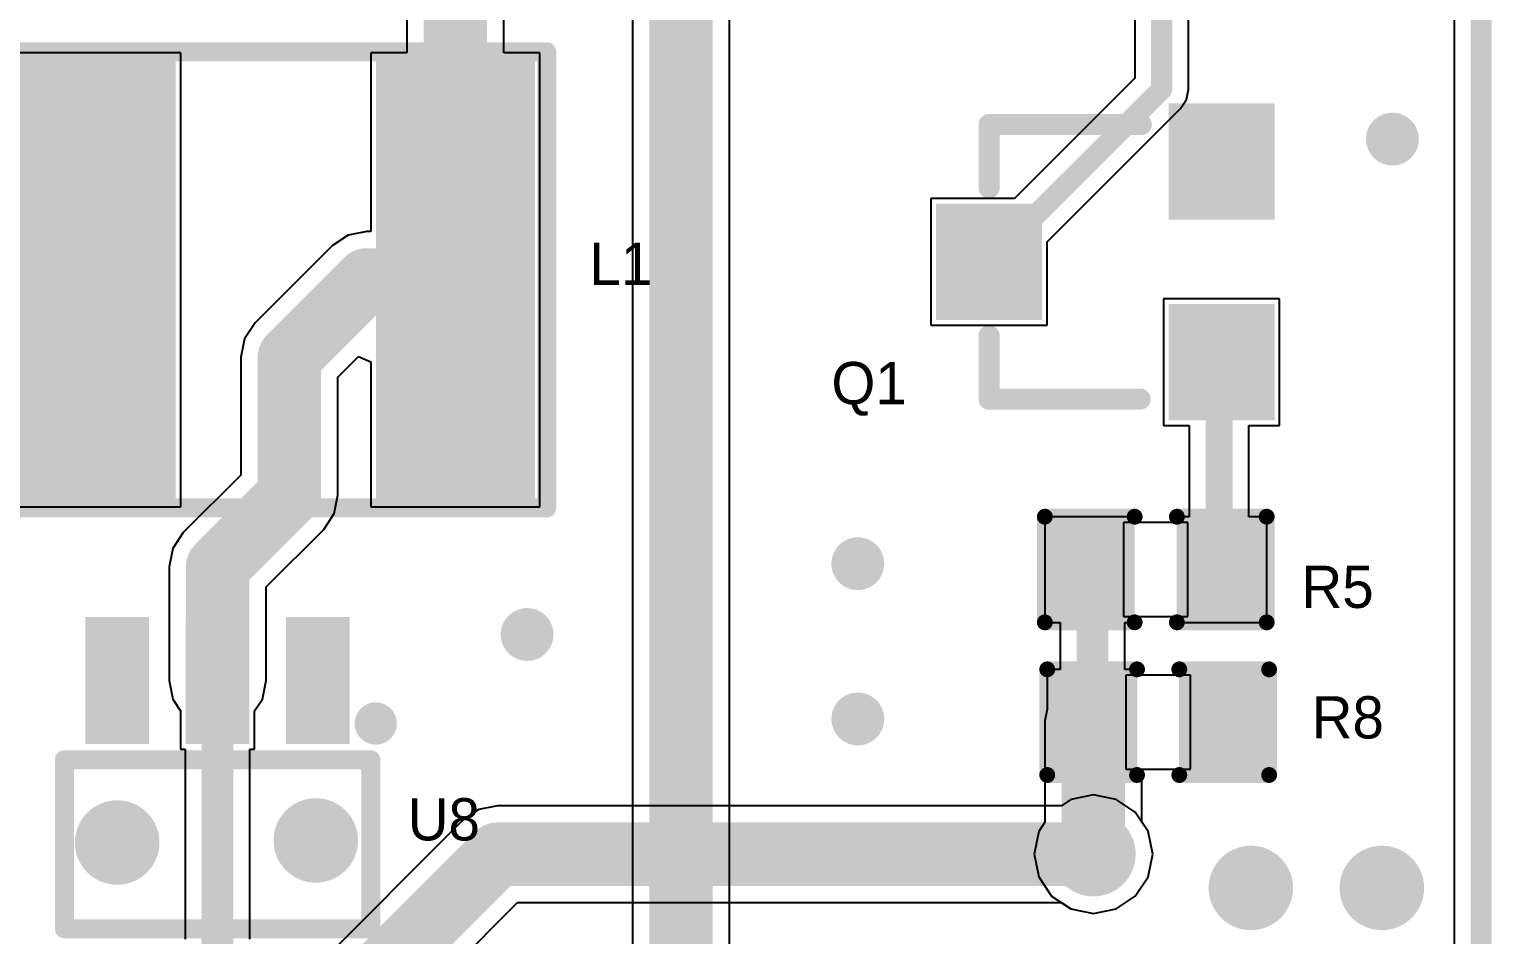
# Model space of a CAD drawing. Extents: x 10.58 to 11.54, y 9.91 to 15.27.
# Drawn here: x 10.876 to 11.421, y 11.416 to 11.753 of the extents above; entities that cross this region are included whole.
import ezdxf

# ---------------------------------------------------------------- set-up
doc = ezdxf.new("R2010")
doc.units = 0
doc.layers.get('0').update_dxf_attribs({"linetype": 'CONTINUOUS'})
for name, color, linetype in [('BOTTOMLAYER', 5, 'CONTINUOUS'), ('KEEPOUTLAYER', 6, 'CONTINUOUS'), ('MULTILAYER', 9, 'CONTINUOUS'), ('TOPLAYER', 1, 'CONTINUOUS'), ('TOPOVERLAY', 2, 'CONTINUOUS'), ('TOPPASTE', 8, 'CONTINUOUS'), ('TOPSOLDER', 216, 'CONTINUOUS'), ('VIAHOLELAYER', 16, 'CONTINUOUS')]:
    doc.layers.add(name, color=color, linetype=linetype)

# ---------------------------------------------------------------- blocks, each defined once
blk = doc.blocks.new('R_0402_49')
at = {"layer": 'TOPLAYER'}
for p, q in [((0.017, 0.0175), (-0.007, 0.0175)), ((-0.007, 0.0175), (-0.007, -0.0175)), ((0.017, -0.0175), (0.017, 0.0175)), ((-0.007, -0.0175), (0.017, -0.0175))]:
    blk.add_line(p, q, dxfattribs=at)
for points in [[(-0.006811, -0.01378), (-0.006811, 0.01378), (-0.030433, -0.01378), (-0.030433, 0.01378)], [(0.040433, -0.01378), (0.040433, 0.01378), (0.016811, -0.01378), (0.016811, 0.01378)]]:
    blk.add_solid(points, dxfattribs=at)
at = {"layer": 'TOPOVERLAY', "const_width": 0.005906}
for points in [[(-0.036339, 0.019685), (-0.002874, 0.019685)], [(-0.036339, -0.019685), (-0.036339, 0.019685)], [(0.012874, 0.019685), (0.046339, 0.019685)], [(0.046339, -0.019685), (0.046339, 0.019685)], [(-0.036339, -0.019685), (-0.002874, -0.019685)], [(0.012874, -0.019685), (0.046339, -0.019685)]]:
    blk.add_lwpolyline(points, dxfattribs=at)
at = {"layer": 'TOPOVERLAY', "const_width": 0.002953}
for points in [[(-0.037815, 0.019685, 1), (-0.034862, 0.019685, 1)], [(-0.037815, 0.019685, 1), (-0.034862, 0.019685, 1)], [(-0.00435, 0.019685, 1), (-0.001398, 0.019685, 1)], [(0.011398, 0.019685, 1), (0.01435, 0.019685, 1)], [(0.044862, 0.019685, 1), (0.047815, 0.019685, 1)], [(0.044862, 0.019685, 1), (0.047815, 0.019685, 1)], [(-0.037815, -0.019685, 1), (-0.034862, -0.019685, 1)], [(-0.037815, -0.019685, 1), (-0.034862, -0.019685, 1)], [(-0.00435, -0.019685, 1), (-0.001398, -0.019685, 1)], [(0.011398, -0.019685, 1), (0.01435, -0.019685, 1)], [(0.044862, -0.019685, 1), (0.047815, -0.019685, 1)], [(0.044862, -0.019685, 1), (0.047815, -0.019685, 1)]]:
    blk.add_lwpolyline(points, format="xyb", close=True, dxfattribs=at)
at = {"layer": 'TOPPASTE'}
for points in [[(-0.006811, -0.01378), (-0.006811, 0.01378), (-0.030433, -0.01378), (-0.030433, 0.01378)], [(0.040433, -0.01378), (0.040433, 0.01378), (0.016811, -0.01378), (0.016811, 0.01378)]]:
    blk.add_solid(points, dxfattribs=at)
at = {"layer": 'TOPSOLDER'}
for points in [[(-0.002811, -0.01778), (-0.002811, 0.01778), (-0.034433, -0.01778), (-0.034433, 0.01778)], [(0.044433, -0.01778), (0.044433, 0.01778), (0.012811, -0.01778), (0.012811, 0.01778)]]:
    blk.add_solid(points, dxfattribs=at)
blk = doc.blocks.new('R_0402_51')
at = {"layer": 'TOPLAYER'}
for p, q in [((0.017, 0.0175), (-0.007, 0.0175)), ((-0.007, 0.0175), (-0.007, -0.0175)), ((0.017, -0.0175), (0.017, 0.0175)), ((-0.007, -0.0175), (0.017, -0.0175))]:
    blk.add_line(p, q, dxfattribs=at)
for points in [[(-0.006811, -0.01378), (-0.006811, 0.01378), (-0.030433, -0.01378), (-0.030433, 0.01378)], [(0.040433, -0.01378), (0.040433, 0.01378), (0.016811, -0.01378), (0.016811, 0.01378)]]:
    blk.add_solid(points, dxfattribs=at)
at = {"layer": 'TOPOVERLAY', "const_width": 0.005906}
for points in [[(-0.036339, 0.019685), (-0.002874, 0.019685)], [(-0.036339, -0.019685), (-0.036339, 0.019685)], [(0.012874, 0.019685), (0.046339, 0.019685)], [(0.046339, -0.019685), (0.046339, 0.019685)], [(-0.036339, -0.019685), (-0.002874, -0.019685)], [(0.012874, -0.019685), (0.046339, -0.019685)]]:
    blk.add_lwpolyline(points, dxfattribs=at)
at = {"layer": 'TOPOVERLAY', "const_width": 0.002953}
for points in [[(-0.037815, 0.019685, 1), (-0.034862, 0.019685, 1)], [(-0.037815, 0.019685, 1), (-0.034862, 0.019685, 1)], [(-0.00435, 0.019685, 1), (-0.001398, 0.019685, 1)], [(0.011398, 0.019685, 1), (0.01435, 0.019685, 1)], [(0.044862, 0.019685, 1), (0.047815, 0.019685, 1)], [(0.044862, 0.019685, 1), (0.047815, 0.019685, 1)], [(-0.037815, -0.019685, 1), (-0.034862, -0.019685, 1)], [(-0.037815, -0.019685, 1), (-0.034862, -0.019685, 1)], [(-0.00435, -0.019685, 1), (-0.001398, -0.019685, 1)], [(0.011398, -0.019685, 1), (0.01435, -0.019685, 1)], [(0.044862, -0.019685, 1), (0.047815, -0.019685, 1)], [(0.044862, -0.019685, 1), (0.047815, -0.019685, 1)]]:
    blk.add_lwpolyline(points, format="xyb", close=True, dxfattribs=at)
at = {"layer": 'TOPPASTE'}
for points in [[(-0.006811, -0.01378), (-0.006811, 0.01378), (-0.030433, -0.01378), (-0.030433, 0.01378)], [(0.040433, -0.01378), (0.040433, 0.01378), (0.016811, -0.01378), (0.016811, 0.01378)]]:
    blk.add_solid(points, dxfattribs=at)
at = {"layer": 'TOPSOLDER'}
for points in [[(-0.002811, -0.01778), (-0.002811, 0.01778), (-0.034433, -0.01778), (-0.034433, 0.01778)], [(0.044433, -0.01778), (0.044433, 0.01778), (0.012811, -0.01778), (0.012811, 0.01778)]]:
    blk.add_solid(points, dxfattribs=at)
blk = doc.blocks.new('SOT_23_56')
at = {"layer": 'TOPLAYER'}
for points in [[(-0.017716, -0.015748), (0.017716, -0.015748), (-0.017716, 0.015748), (0.017716, 0.015748)], [(-0.055118, -0.102362), (-0.019685, -0.102362), (-0.055118, -0.070866), (-0.019685, -0.070866)], [(0.019686, -0.102362), (0.055119, -0.102362), (0.019686, -0.070866), (0.055119, -0.070866)]]:
    blk.add_solid(points, dxfattribs=at)
at = {"layer": 'TOPOVERLAY', "const_width": 0.003937}
for points in [[(-0.05315, 0, 1), (-0.049213, 0, 1)], [(-0.05315, 0, 1), (-0.049213, 0, 1)], [(-0.029528, 0, 1), (-0.025591, 0, 1)], [(0.025591, 0, 1), (0.029528, 0, 1)], [(0.049213, 0, 1), (0.05315, 0, 1)], [(0.049213, 0, 1), (0.05315, 0, 1)], [(-0.05315, -0.056299, 1), (-0.049213, -0.056299, 1)], [(0.049213, -0.056693, 1), (0.05315, -0.056693, 1)]]:
    blk.add_lwpolyline(points, format="xyb", close=True, dxfattribs=at)
at = {"layer": 'TOPOVERLAY', "const_width": 0.007874}
for points in [[(-0.051181, 0), (-0.027559, 0)], [(-0.051181, 0), (-0.051181, -0.056299)], [(0.027559, 0), (0.051181, 0)], [(0.051181, 0), (0.051181, -0.056693)]]:
    blk.add_lwpolyline(points, dxfattribs=at)
at = {"layer": 'TOPPASTE'}
for points in [[(-0.017716, -0.015748), (0.017716, -0.015748), (-0.017716, 0.015748), (0.017716, 0.015748)], [(-0.055118, -0.102362), (-0.019685, -0.102362), (-0.055118, -0.070866), (-0.019685, -0.070866)], [(0.019686, -0.102362), (0.055119, -0.102362), (0.019686, -0.070866), (0.055119, -0.070866)]]:
    blk.add_solid(points, dxfattribs=at)
at = {"layer": 'TOPSOLDER'}
for points in [[(-0.021716, -0.019748), (0.021716, -0.019748), (-0.021716, 0.019748), (0.021716, 0.019748)], [(-0.059118, -0.106362), (-0.015685, -0.106362), (-0.059118, -0.066866), (-0.015685, -0.066866)], [(0.015686, -0.106362), (0.059118, -0.106362), (0.015686, -0.066866), (0.059118, -0.066866)]]:
    blk.add_solid(points, dxfattribs=at)
blk = doc.blocks.new('L_SMD_60')
at = {"layer": 'TOPLAYER'}
for points in [[(-0.092835, -0.07811), (-0.041654, -0.07811), (-0.092835, 0.07937), (-0.041654, 0.07937)], [(0.041024, -0.07811), (0.092205, -0.07811), (0.041024, 0.07937), (0.092205, 0.07937)]]:
    blk.add_solid(points, dxfattribs=at)
at = {"layer": 'TOPOVERLAY', "const_width": 0.007087}
for points in [[(0.10063, 0.08563), (-0.10126, 0.08563)], [(-0.10126, 0.08563), (-0.10126, -0.08437)], [(0.10063, 0.08563), (0.10063, -0.08437)], [(0.10063, -0.08437), (-0.10126, -0.08437)]]:
    blk.add_lwpolyline(points, dxfattribs=at)
at = {"layer": 'TOPOVERLAY', "const_width": 0.003543}
for points in [[(-0.103031, 0.08563, 1), (-0.099488, 0.08563, 1)], [(-0.103031, 0.08563, 1), (-0.099488, 0.08563, 1)], [(0.098858, 0.08563, 1), (0.102402, 0.08563, 1)], [(0.098858, 0.08563, 1), (0.102402, 0.08563, 1)], [(-0.103031, -0.08437, 1), (-0.099488, -0.08437, 1)], [(-0.103031, -0.08437, 1), (-0.099488, -0.08437, 1)], [(0.098858, -0.08437, 1), (0.102402, -0.08437, 1)], [(0.098858, -0.08437, 1), (0.102402, -0.08437, 1)]]:
    blk.add_lwpolyline(points, format="xyb", close=True, dxfattribs=at)
at = {"layer": 'TOPPASTE'}
for points in [[(-0.092835, -0.07811), (-0.041654, -0.07811), (-0.092835, 0.07937), (-0.041654, 0.07937)], [(0.041024, -0.07811), (0.092205, -0.07811), (0.041024, 0.07937), (0.092205, 0.07937)]]:
    blk.add_solid(points, dxfattribs=at)
at = {"layer": 'TOPSOLDER'}
for points in [[(-0.096835, -0.08211), (-0.037653, -0.08211), (-0.096835, 0.08337), (-0.037653, 0.08337)], [(0.037024, -0.08211), (0.096205, -0.08211), (0.037024, 0.08337), (0.096205, 0.08337)]]:
    blk.add_solid(points, dxfattribs=at)
blk = doc.blocks.new('SOT_23_6L_84')
at = {"layer": 'TOPLAYER'}
for points in [[(-0.045276, 0.080709), (-0.045276, 0.041339), (-0.029528, 0.080709), (-0.029528, 0.041339)], [(-0.007874, 0.080709), (-0.007874, 0.041339), (0.007874, 0.080709), (0.007874, 0.041339)], [(0.029528, 0.080709), (0.029528, 0.041339), (0.045276, 0.080709), (0.045276, 0.041339)], [(-0.045276, -0.041339), (-0.045276, -0.080709), (-0.029528, -0.041339), (-0.029528, -0.080709)], [(-0.007874, -0.041339), (-0.007874, -0.080709), (0.007874, -0.041339), (0.007874, -0.080709)], [(0.029528, -0.041339), (0.029528, -0.080709), (0.045276, -0.041339), (0.045276, -0.080709)]]:
    blk.add_solid(points, dxfattribs=at)
at = {"layer": 'TOPOVERLAY', "const_width": 0.007087}
for points in [[(-0.057087, 0.031496), (-0.057087, -0.031496)], [(0.057087, 0.031496), (-0.057087, 0.031496)], [(0.057087, 0.031496), (0.057087, -0.031496)], [(0.057087, -0.031496), (-0.057087, -0.031496)]]:
    blk.add_lwpolyline(points, dxfattribs=at)
at = {"layer": 'TOPOVERLAY'}
for points, const_width in [([(-0.058858, 0.031496, 1), (-0.055315, 0.031496, 1)], 0.003543), ([(-0.058858, 0.031496, 1), (-0.055315, 0.031496, 1)], 0.003543), ([(0.055315, 0.031496, 1), (0.058858, 0.031496, 1)], 0.003543), ([(0.055315, 0.031496, 1), (0.058858, 0.031496, 1)], 0.003543), ([(-0.058858, -0.031496, 1), (-0.055315, -0.031496, 1)], 0.003543), ([(-0.058858, -0.031496, 1), (-0.055315, -0.031496, 1)], 0.003543), ([(0.055315, -0.031496, 1), (0.058858, -0.031496, 1)], 0.003543), ([(0.055315, -0.031496, 1), (0.058858, -0.031496, 1)], 0.003543), ([(-0.055, -0.045, 1), (-0.062874, -0.045, 1)], 0.007874), ([(-0.064842, -0.045, 1), (-0.060906, -0.045, 1)], 0.003937), ([(-0.056968, -0.045, 1), (-0.053032, -0.045, 1)], 0.003937)]:
    blk.add_lwpolyline(points, format="xyb", close=True, dxfattribs=dict(at, const_width=const_width))
at = {"layer": 'TOPPASTE'}
for points in [[(-0.045276, 0.080709), (-0.045276, 0.041339), (-0.029528, 0.080709), (-0.029528, 0.041339)], [(-0.007874, 0.080709), (-0.007874, 0.041339), (0.007874, 0.080709), (0.007874, 0.041339)], [(0.029528, 0.080709), (0.029528, 0.041339), (0.045276, 0.080709), (0.045276, 0.041339)], [(-0.045276, -0.041339), (-0.045276, -0.080709), (-0.029528, -0.041339), (-0.029528, -0.080709)], [(-0.007874, -0.041339), (-0.007874, -0.080709), (0.007874, -0.041339), (0.007874, -0.080709)], [(0.029528, -0.041339), (0.029528, -0.080709), (0.045276, -0.041339), (0.045276, -0.080709)]]:
    blk.add_solid(points, dxfattribs=at)
at = {"layer": 'TOPSOLDER'}
for points in [[(-0.049276, 0.084709), (-0.049276, 0.037339), (-0.025528, 0.084709), (-0.025528, 0.037339)], [(-0.011874, 0.084709), (-0.011874, 0.037339), (0.011874, 0.084709), (0.011874, 0.037339)], [(0.025528, 0.084709), (0.025528, 0.037339), (0.049276, 0.084709), (0.049276, 0.037339)], [(-0.049276, -0.037339), (-0.049276, -0.084709), (-0.025528, -0.037339), (-0.025528, -0.084709)], [(-0.011874, -0.037339), (-0.011874, -0.084709), (0.011874, -0.037339), (0.011874, -0.084709)], [(0.025528, -0.037339), (0.025528, -0.084709), (0.049276, -0.037339), (0.049276, -0.084709)]]:
    blk.add_solid(points, dxfattribs=at)

msp = doc.modelspace()

# ---------------------------------------------------------------- linework, layer by layer
at = {"layer": 'BOTTOMLAYER'}
for p, q in [((11.406985, 12.641469), (11.406985, 10.706622)), ((11.264083, 11.466199), (11.260591, 11.463865)), ((11.272532, 11.467879), (11.264083, 11.466199)), ((11.280981, 11.466199), (11.272532, 11.467879)), ((11.288143, 11.461413), (11.280981, 11.466199)), ((11.043572, 11.46249), (11.037712, 11.458574)), ((11.050485, 11.463865), (11.043572, 11.46249)), ((11.260591, 11.463865), (11.050485, 11.463865)), ((11.292929, 11.45425), (11.288143, 11.461413)), ((11.037712, 11.458574), (10.970389, 11.391251)), ((11.29461, 11.445801), (11.292929, 11.45425)), ((11.292929, 11.437353), (11.29461, 11.445801)), ((11.288143, 11.43019), (11.292929, 11.437353)), ((11.280981, 11.425404), (11.288143, 11.43019)), ((11.001226, 11.370996), (11.057967, 11.427738)), ((11.057967, 11.427738), (11.260591, 11.427738)), ((11.260591, 11.427738), (11.264083, 11.425404)), ((11.264083, 11.425404), (11.272532, 11.423724)), ((11.272532, 11.423724), (11.280981, 11.425404))]:
    msp.add_line(p, q, dxfattribs=at)
for points, const_width in [([(11.379028, 11.712337, 1), (11.388871, 11.712337, 1)], 0.009843), ([(11.179816, 11.554069, 1), (11.189658, 11.554069, 1)], 0.009843), ([(11.056587, 11.527691, 1), (11.06643, 11.527691, 1)], 0.009843), ([(11.179816, 11.496195, 1), (11.189658, 11.496195, 1)], 0.009843), ([(10.974894, 11.450919, 1), (10.990642, 11.450919, 1)], 0.015748), ([(10.900878, 11.450132, 1), (10.916626, 11.450132, 1)], 0.015748), ([(11.264658, 11.445801, 1), (11.280406, 11.445801, 1)], 0.015748), ([(11.044579, 11.445801, 1), (11.05639, 11.445801, 1)], 0.011811), ([(11.044579, 11.445801, 1), (11.05639, 11.445801, 1)], 0.011811), ([(11.258755, 11.445801, 1), (11.270566, 11.445801, 1)], 0.011811), ([(11.266626, 11.445801, 1), (11.278438, 11.445801, 1)], 0.011811), ([(11.266626, 11.445801, 1), (11.278438, 11.445801, 1)], 0.011811), ([(11.323319, 11.433203, 1), (11.339067, 11.433203, 1)], 0.015748), ([(11.372138, 11.433203, 1), (11.387886, 11.433203, 1)], 0.015748)]:
    msp.add_lwpolyline(points, format="xyb", close=True, dxfattribs=dict(at, const_width=const_width))
at = {"layer": 'BOTTOMLAYER', "const_width": 0.023622}
for points in [[(10.983162, 11.378478), (11.050485, 11.445801)], [(11.050485, 11.445801), (11.272532, 11.445801)], [(11.26466, 11.445801), (11.272532, 11.445801)]]:
    msp.add_lwpolyline(points, dxfattribs=at)
at = {"layer": 'KEEPOUTLAYER', "const_width": 0.007874}
msp.add_lwpolyline([(11.417021, 10.696586), (11.417021, 12.641469)], dxfattribs=at)
at = {"layer": 'MULTILAYER'}
for points, const_width in [([(11.379028, 11.712337, 1), (11.388871, 11.712337, 1)], 0.009843), ([(11.179816, 11.554069, 1), (11.189658, 11.554069, 1)], 0.009843), ([(11.056587, 11.527691, 1), (11.06643, 11.527691, 1)], 0.009843), ([(11.179816, 11.496195, 1), (11.189658, 11.496195, 1)], 0.009843), ([(10.974894, 11.450919, 1), (10.990642, 11.450919, 1)], 0.015748), ([(10.900878, 11.450132, 1), (10.916626, 11.450132, 1)], 0.015748), ([(11.264658, 11.445801, 1), (11.280406, 11.445801, 1)], 0.015748), ([(11.323319, 11.433203, 1), (11.339067, 11.433203, 1)], 0.015748), ([(11.372138, 11.433203, 1), (11.387886, 11.433203, 1)], 0.015748)]:
    msp.add_lwpolyline(points, format="xyb", close=True, dxfattribs=dict(at, const_width=const_width))
at = {"layer": 'TOPLAYER'}
for p, q in [((11.406985, 11.821525), (11.406985, 10.706622)), ((11.052866, 11.744516), (11.052866, 11.805578)), ((11.016739, 11.798096), (11.016739, 11.744516)), ((11.100817, 11.793495), (11.100817, 11.064601)), ((11.136944, 11.22743), (11.136944, 11.793495)), ((11.287902, 11.761116), (11.287902, 11.735035)), ((11.307972, 11.730879), (11.307972, 11.761116)), ((10.932441, 11.744516), (10.869449, 11.744516)), ((10.932441, 11.575225), (10.932441, 11.744516)), ((11.016739, 11.744516), (11.003307, 11.744516)), ((11.003307, 11.744516), (11.003307, 11.677934)), ((11.066299, 11.744516), (11.052866, 11.744516)), ((11.066299, 11.575225), (11.066299, 11.744516)), ((11.287902, 11.735035), (11.243089, 11.690223)), ((11.307335, 11.727675), (11.307972, 11.730879)), ((11.255312, 11.674062), (11.305033, 11.723783)), ((11.305033, 11.723783), (11.307208, 11.727038)), ((11.307208, 11.727038), (11.307335, 11.727675)), ((11.243089, 11.690223), (11.212005, 11.690223)), ((11.212005, 11.690223), (11.212005, 11.642979)), ((10.994857, 11.676559), (10.988997, 11.672644)), ((11.00177, 11.677934), (10.994857, 11.676559)), ((11.003307, 11.677934), (11.00177, 11.677934)), ((11.255312, 11.642979), (11.255312, 11.674062)), ((10.988997, 11.672644), (10.960153, 11.6438)), ((11.341926, 11.652821), (11.298619, 11.652821)), ((11.298619, 11.652821), (11.298619, 11.605577)), ((11.341926, 11.605577), (11.341926, 11.652821)), ((10.960153, 11.6438), (10.956237, 11.637939)), ((11.212005, 11.642979), (11.255312, 11.642979)), ((10.956237, 11.637939), (10.954862, 11.631027)), ((10.954862, 11.631027), (10.954862, 11.587132)), ((10.990989, 11.623544), (10.998687, 11.631243)), ((10.998687, 11.631243), (11.003307, 11.629329)), ((11.003307, 11.629329), (11.003307, 11.575225)), ((10.990989, 11.57965), (10.990989, 11.623544)), ((11.298619, 11.605577), (11.308262, 11.605577)), ((11.308262, 11.605577), (11.308262, 11.571586)), ((11.3305, 11.571586), (11.3305, 11.605577)), ((11.3305, 11.605577), (11.341926, 11.605577)), ((10.954862, 11.587132), (10.933386, 11.565656)), ((10.869449, 11.575225), (10.932441, 11.575225)), ((10.989614, 11.572738), (10.990989, 11.57965)), ((10.990989, 11.57965), (10.990989, 11.57965)), ((10.990989, 11.57965), (10.990989, 11.57965)), ((10.990989, 11.57965), (10.990989, 11.57965)), ((11.003307, 11.575225), (11.066299, 11.575225)), ((10.985699, 11.566877), (10.989614, 11.572738)), ((11.289853, 11.571586), (11.25442, 11.571586)), ((11.25442, 11.571586), (11.25442, 11.532216)), ((11.289853, 11.569401), (11.289853, 11.571586)), ((11.308262, 11.571586), (11.301664, 11.571586)), ((11.301664, 11.571586), (11.301664, 11.569401)), ((11.337097, 11.571586), (11.3305, 11.571586)), ((11.337097, 11.532216), (11.337097, 11.571586)), ((10.933386, 11.565656), (10.92947, 11.559796)), ((10.964222, 11.545401), (10.985699, 11.566877)), ((11.301664, 11.569401), (11.289853, 11.569401)), ((10.92947, 11.559796), (10.928095, 11.552883)), ((10.928095, 11.552883), (10.928095, 11.510524)), ((10.964222, 11.510524), (10.964222, 11.545401)), ((11.25442, 11.532216), (11.260094, 11.532216)), ((11.260094, 11.532216), (11.260094, 11.514686)), ((11.284179, 11.514686), (11.284179, 11.532216)), ((11.284179, 11.532216), (11.289853, 11.532216)), ((11.289853, 11.532216), (11.289853, 11.534401)), ((11.289853, 11.534401), (11.301664, 11.534401)), ((11.301664, 11.534401), (11.301664, 11.532216)), ((11.301664, 11.532216), (11.337097, 11.532216)), ((10.928095, 11.510524), (10.92947, 11.503612)), ((10.962847, 11.503612), (10.964222, 11.510524)), ((11.260094, 11.514686), (11.25532, 11.514686)), ((11.25532, 11.514686), (11.25532, 11.499788)), ((11.290753, 11.514686), (11.284179, 11.514686)), ((11.290753, 11.512501), (11.290753, 11.514686)), ((11.308659, 11.512501), (11.290753, 11.512501)), ((11.308659, 11.477501), (11.308659, 11.512501)), ((10.92947, 11.503612), (10.932379, 11.499258)), ((10.932379, 11.499258), (10.932379, 11.484934)), ((10.959938, 11.499258), (10.962847, 11.503612)), ((10.959938, 11.484934), (10.959938, 11.499258)), ((11.25532, 11.499788), (11.254468, 11.495505)), ((11.254468, 11.495505), (11.254468, 11.457743)), ((10.932379, 11.484934), (10.934116, 11.484934)), ((10.934116, 11.484934), (10.934116, 11.414067)), ((10.958201, 11.414067), (10.958201, 11.484934)), ((10.958201, 11.484934), (10.959938, 11.484934)), ((11.290753, 11.475316), (11.290753, 11.477501)), ((11.290753, 11.477501), (11.308659, 11.477501)), ((11.290596, 11.457743), (11.290596, 11.475316)), ((11.290596, 11.475316), (11.290753, 11.475316)), ((11.254468, 11.457743), (11.252135, 11.45425)), ((11.292929, 11.45425), (11.290596, 11.457743)), ((11.252135, 11.45425), (11.250454, 11.445801)), ((11.29461, 11.445801), (11.292929, 11.45425)), ((11.250454, 11.445801), (11.252135, 11.437353)), ((11.292929, 11.437353), (11.29461, 11.445801)), ((11.252135, 11.437353), (11.256921, 11.43019)), ((11.288143, 11.43019), (11.292929, 11.437353)), ((11.256921, 11.43019), (11.264083, 11.425404)), ((11.280981, 11.425404), (11.288143, 11.43019)), ((11.264083, 11.425404), (11.272532, 11.423724)), ((11.272532, 11.423724), (11.280981, 11.425404))]:
    msp.add_line(p, q, dxfattribs=at)
for points, const_width in [([(11.118881, 11.047101), (11.118881, 11.845479)], 0.023622), ([(11.034803, 11.659871), (11.034803, 11.805578)], 0.023622), ([(11.297937, 11.730879), (11.297937, 11.780801)], 0.007874), ([(11.233659, 11.666601), (11.297937, 11.730879)], 0.007874), ([(10.848123, 11.640173), (10.86782, 11.659871)], 0.023622), ([(10.86782, 11.659871), (10.900945, 11.659871)], 0.023622), ([(10.972926, 11.631027), (11.00177, 11.659871)], 0.023622), ([(11.00177, 11.659871), (11.034803, 11.659871)], 0.023622), ([(10.972926, 11.57965), (10.972926, 11.631027)], 0.023622), ([(11.319381, 11.551901), (11.319381, 11.628307)], 0.01), ([(10.946159, 11.552883), (10.972926, 11.57965)], 0.023622), ([(10.946159, 11.510524), (10.946159, 11.552883)], 0.023622), ([(11.272137, 11.495901), (11.272137, 11.551901)], 0.011811), ([(10.946159, 11.388477), (10.946159, 11.510524)], 0.011811), ([(11.272532, 11.445801), (11.272532, 11.495505)], 0.023622)]:
    msp.add_lwpolyline(points, dxfattribs=dict(at, const_width=const_width))
for points, const_width in [([(11.295968, 11.730879, 1), (11.299905, 11.730879, 1)], 0.003937), ([(11.295968, 11.730879, 1), (11.299905, 11.730879, 1)], 0.003937), ([(11.379028, 11.712337, 1), (11.388871, 11.712337, 1)], 0.009843), ([(10.861915, 11.659871, 1), (10.873726, 11.659871, 1)], 0.011811), ([(10.861915, 11.659871, 1), (10.873726, 11.659871, 1)], 0.011811), ([(10.895039, 11.659871, 1), (10.90685, 11.659871, 1)], 0.011811), ([(10.995864, 11.659871, 1), (11.007675, 11.659871, 1)], 0.011811), ([(10.995864, 11.659871, 1), (11.007675, 11.659871, 1)], 0.011811), ([(11.028897, 11.659871, 1), (11.040708, 11.659871, 1)], 0.011811), ([(11.028897, 11.659871, 1), (11.040708, 11.659871, 1)], 0.011811), ([(11.23169, 11.666601, 1), (11.235627, 11.666601, 1)], 0.003937), ([(10.96702, 11.631027, 1), (10.978831, 11.631027, 1)], 0.011811), ([(10.96702, 11.631027, 1), (10.978831, 11.631027, 1)], 0.011811), ([(11.316881, 11.628307, 1), (11.321881, 11.628307, 1)], 0.005), ([(10.96702, 11.57965, 1), (10.978831, 11.57965, 1)], 0.011811), ([(10.96702, 11.57965, 1), (10.978831, 11.57965, 1)], 0.011811), ([(10.940253, 11.552883, 1), (10.952064, 11.552883, 1)], 0.011811), ([(10.940253, 11.552883, 1), (10.952064, 11.552883, 1)], 0.011811), ([(11.179816, 11.554069, 1), (11.189658, 11.554069, 1)], 0.009843), ([(11.269184, 11.551901, 1), (11.275089, 11.551901, 1)], 0.005906), ([(11.316881, 11.551901, 1), (11.321881, 11.551901, 1)], 0.005), ([(11.056587, 11.527691, 1), (11.06643, 11.527691, 1)], 0.009843), ([(10.940253, 11.510524, 1), (10.952064, 11.510524, 1)], 0.011811), ([(10.943206, 11.510524, 1), (10.949112, 11.510524, 1)], 0.005906), ([(11.179816, 11.496195, 1), (11.189658, 11.496195, 1)], 0.009843), ([(11.266626, 11.495505, 1), (11.278438, 11.495505, 1)], 0.011811), ([(11.269184, 11.495901, 1), (11.275089, 11.495901, 1)], 0.005906), ([(10.974894, 11.450919, 1), (10.990642, 11.450919, 1)], 0.015748), ([(10.900878, 11.450132, 1), (10.916626, 11.450132, 1)], 0.015748), ([(11.264658, 11.445801, 1), (11.280406, 11.445801, 1)], 0.015748), ([(11.266626, 11.445801, 1), (11.278438, 11.445801, 1)], 0.011811), ([(11.323319, 11.433203, 1), (11.339067, 11.433203, 1)], 0.015748), ([(11.372138, 11.433203, 1), (11.387886, 11.433203, 1)], 0.015748)]:
    msp.add_lwpolyline(points, format="xyb", close=True, dxfattribs=dict(at, const_width=const_width))
at = {"layer": 'VIAHOLELAYER'}
for points, const_width in [([(11.380997, 11.712337, 1), (11.386902, 11.712337, 1)], 0.005906), ([(11.181784, 11.554069, 1), (11.187689, 11.554069, 1)], 0.005906), ([(11.058556, 11.527691, 1), (11.064461, 11.527691, 1)], 0.005906), ([(11.181784, 11.496195, 1), (11.187689, 11.496195, 1)], 0.005906), ([(10.902847, 11.450132, 1), (10.914658, 11.450132, 1)], 0.011811), ([(10.976863, 11.450919, 1), (10.988674, 11.450919, 1)], 0.011811), ([(11.266626, 11.445801, 1), (11.278438, 11.445801, 1)], 0.011811), ([(11.325288, 11.433203, 1), (11.337099, 11.433203, 1)], 0.011811), ([(11.374107, 11.433203, 1), (11.385918, 11.433203, 1)], 0.011811)]:
    msp.add_lwpolyline(points, format="xyb", close=True, dxfattribs=dict(at, const_width=const_width))

# ---------------------------------------------------------------- block references
for name, p, rotation in [('L_SMD_60', (10.967559, 11.660501), 180), ('SOT_23_56', (11.233659, 11.666601), 90), ('R_0402_51', (11.290759, 11.551901), 360), ('SOT_23_6L_84', (10.946159, 11.449501), 180), ('R_0402_49', (11.291659, 11.495001), 360)]:
    msp.add_blockref(name, p, dxfattribs=dict(rotation=rotation))

# ---------------------------------------------------------------- texts
at = {"layer": 'TOPOVERLAY'}
for s, p in [('L1', (11.084737, 11.658006)), ('Q1', (11.174894, 11.613518)), ('R5', (11.350052, 11.537576)), ('R8', (11.353845, 11.488926)), ('U8', (11.01702, 11.450919))]:
    msp.add_text(s, height=0.015748, rotation=360, dxfattribs=at).set_placement(p)

doc.saveas('drawing.dxf')
